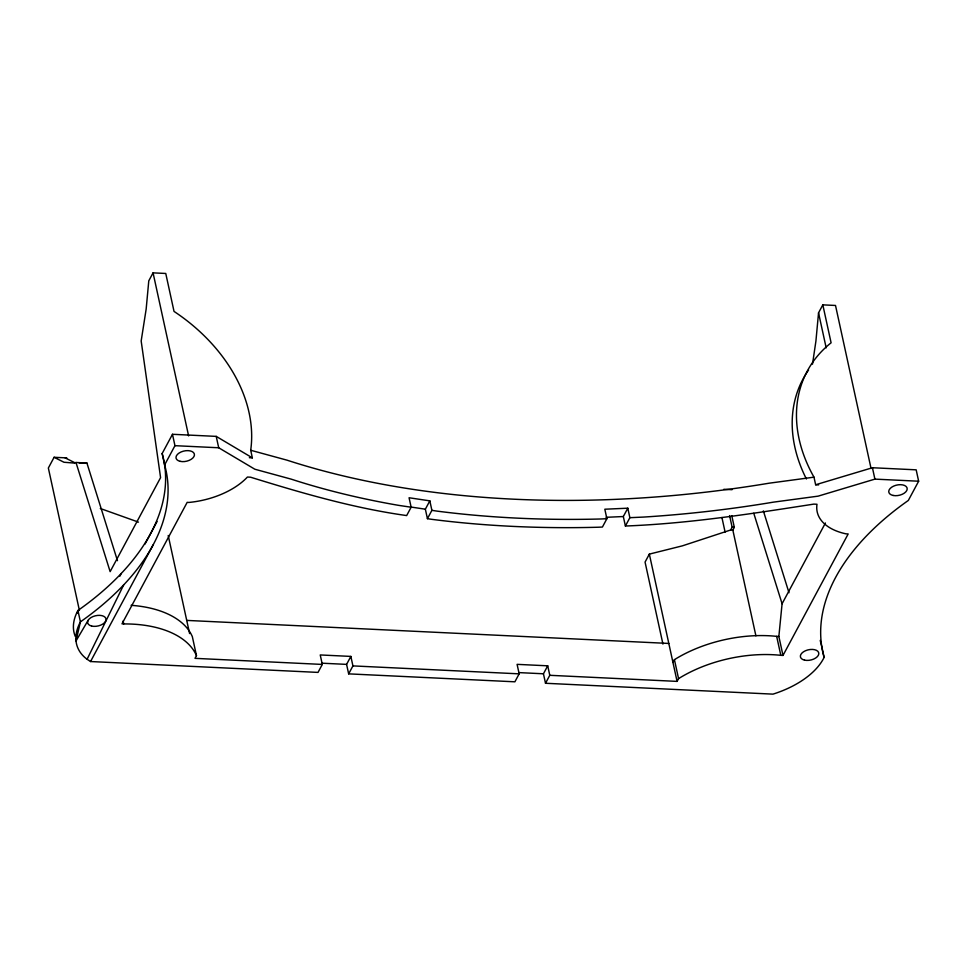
<?xml version="1.0" encoding="UTF-8"?>
<svg xmlns="http://www.w3.org/2000/svg" width="967" height="967" viewBox="0 0 967 967"><rect width="100%" height="100%" fill="white"/><g stroke="black" fill="none" stroke-linecap="round" stroke-linejoin="round"><path stroke-width="1.45" d="M871.062 468.512L835.512 305.463L822.82 304.859L818.541 312.837L815.918 341.085L812.51 364.136M822.82 304.859L831.1 342.802A158.262 118.192 28.2 0 0 813.984 477.166L815.64 484.757L872.427 467.738L916.172 469.829L918.65 481.215L908.327 500.447A289.484 162.299 -12.3 0 0 824.114 657.403A76.526 42.899 -12.3 0 1 772.984 694.137L545.509 683.27L549.788 675.304L677.081 681.384L678.556 678.629A100.109 56.122 -12.3 0 1 780.804 655.324L782.992 655.433L778.858 636.455L782.085 603.746L825.431 522.978M77.263 613.416L77.94 610.479A289.484 162.299 -12.3 0 0 162.154 453.535L172.477 434.292L216.221 436.383L252.351 457.85L250.695 450.259A158.262 118.204 28.2 0 0 174.024 311.41L165.756 273.468L153.064 272.863L148.785 280.829L146.162 309.089L141.17 341L160.582 477.638L110.141 571.642L75.982 462.492L74.169 463.072L63.979 462.25L54.104 457.294L48.35 468.016L79.415 610.491M549.788 675.304L547.721 665.816L517.091 664.353L519.158 673.842L514.891 681.808L348.652 673.866L352.931 665.9L350.852 656.412L320.234 654.949L322.301 664.426L318.022 672.403L90.547 661.537L87.09 659.264L123.703 584.878M119.872 576.199L121.226 573.504M88.142 620.318L76.018 640.94L80.418 621.866A289.484 162.299 -12.3 0 0 164.632 464.922L174.954 445.678L172.477 434.292M144.977 544.083L157.089 521.503M90.547 661.537L153.149 544.856M131.125 605.318A100.109 56.122 -12.3 0 1 192.336 636.624L196.47 655.602L194.996 658.346L322.301 664.426M782.992 655.433L848.18 533.941L845.992 533.844A63.314 35.501 -12.3 0 1 816.994 504.266L813.851 504.109C751.359 513.791 688.685 523.594 625.395 526.024L629.868 517.683L627.801 508.195L604.822 509.222L606.889 518.711L602.417 527.051L598.186 527.233A749.485 420.198 -12.3 0 1 431.246 519.267L427.426 518.687L431.898 510.346L429.832 500.858L409.065 497.751L411.144 507.228L406.66 515.568C353.451 508.146 301.777 493.025 250.562 477.202L247.419 477.045A63.314 35.501 -12.3 0 1 188.916 502.441L187.175 502.357L121.987 623.848L123.728 623.933A100.109 56.122 -12.3 0 1 196.47 655.602M427.426 518.687L425.359 509.198L429.832 500.858M348.652 673.866L346.585 664.377L350.852 656.412M625.395 526.024L623.328 516.535L627.801 508.195M545.509 683.27L543.442 673.781L547.721 665.816M731.777 515.665L734.316 527.341L732.841 530.085L730.653 529.989L682.4 545.847L649.341 554.115L645.062 562.093L662.939 644.082M730.653 529.989L732.128 527.233L729.589 515.568M672.947 662.407L674.422 659.663A100.109 56.122 -12.3 0 1 776.67 636.359L778.858 636.455M117.466 560.667L86.909 463.012L79.282 463.12M918.65 481.215L874.905 479.124L818.13 496.144L773.249 502.175A735.416 412.305 -12.3 0 1 643.659 517.067L629.868 517.683M813.984 477.166L769.116 483.198A735.416 412.305 -12.3 0 1 287.03 460.171L250.695 450.259M606.091 517.309L623.328 516.535M606.889 518.711L601.015 518.977A735.416 412.305 -12.3 0 1 437.205 511.144L431.898 510.346M174.954 445.678L218.711 447.769L254.841 469.225L291.164 479.136A735.416 412.305 -12.3 0 0 398.682 505.366L411.144 507.228M249.377 457.705L252.351 457.85M815.64 484.757L818.614 484.902M54.104 457.294L66.783 457.899M723.86 489.29L732.043 489.689M75.982 462.492L86.909 463.012M732.128 527.233L734.316 527.341M186.728 620.403L668.813 643.442M321.793 663.193L346.585 664.377M518.65 672.597L543.442 673.781M352.931 665.9L519.158 673.842M410.528 506.974L425.359 509.198M138.486 522.132L100.314 508.497M65.043 457.814L74.906 462.77M763.362 510.89L788.999 592.759M753.764 513.259L782.085 603.746M872.427 467.738L874.905 479.124M818.541 312.837L826.181 347.854M824.114 657.403L821.636 646.016A289.484 162.299 -12.3 0 1 820.234 640.408M776.67 636.359L780.804 655.324M732.841 530.085L755.904 635.851M721.926 517.526L725.105 532.116M674.422 659.663L678.556 678.629M649.341 554.115L677.081 681.384M216.221 436.383L218.711 447.769M153.064 272.863L188.613 435.899M162.154 453.535L164.632 464.922M168.21 535.476L189.592 633.542M123.099 621.019L123.728 623.933M75.293 636.431A76.526 42.838 -18.7 0 1 77.94 610.479L80.418 621.866A76.526 42.838 -18.7 0 0 87.09 659.264M806.405 478.991A158.262 118.192 28.2 0 1 808.581 370.023M180.104 461.332A9.38 5.258 -12.3 0 0 194.427 455.119A9.38 5.258 -12.3 0 0 181.107 451.952A9.38 5.258 -12.3 0 0 180.104 461.332M91.551 626.024A9.38 5.258 -12.3 0 0 106.032 619.956A9.38 5.258 -12.3 0 0 92.905 616.595A9.38 5.258 -12.3 0 0 91.551 626.024M804.471 660.11A9.38 5.258 -12.3 0 0 818.795 653.897A9.38 5.258 -12.3 0 0 805.487 650.731A9.38 5.258 -12.3 0 0 804.471 660.11M893.133 495.455A9.38 5.258 -12.3 0 0 907.203 488.976A9.38 5.258 -12.3 0 0 893.581 486.135A9.38 5.258 -12.3 0 0 893.133 495.455"/></g></svg>
